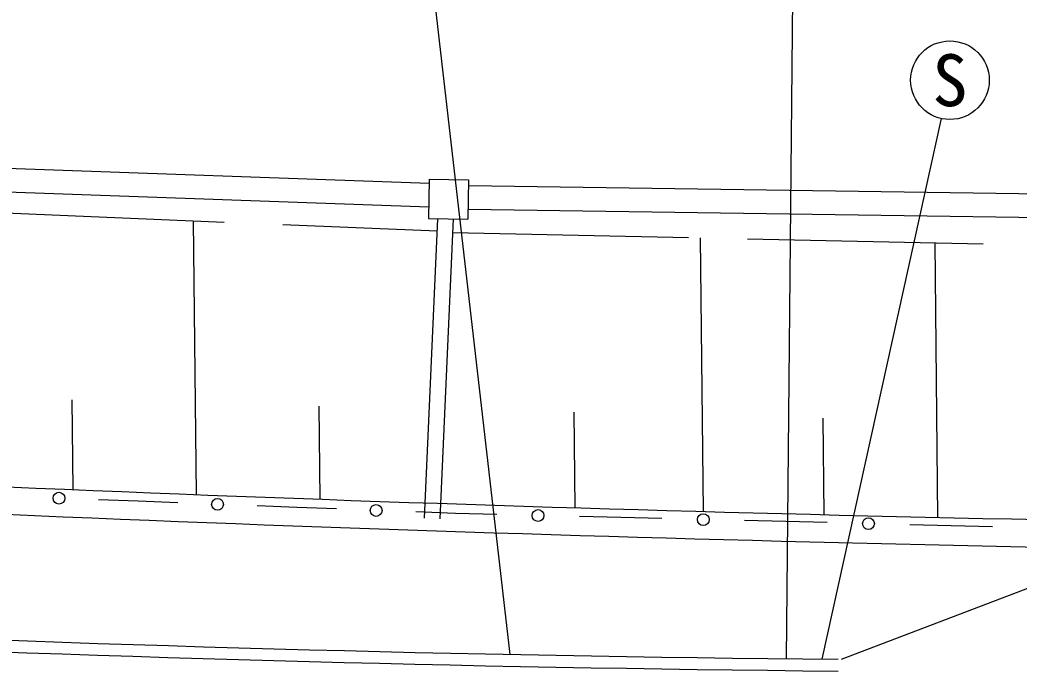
# Model space of a CAD drawing. Units: millimetres, scale not verified. Extents: x 40000 to 680000, y 20000 to 380000.
# Drawn here: x 351605 to 377031, y 278106 to 294670 of the extents above; entities that cross this region are included whole.
import ezdxf
from ezdxf.enums import TextEntityAlignment as Align

# ---------------------------------------------------------------- set-up
doc = ezdxf.new("R2010")
doc.units = ezdxf.units.MM
doc.header["$LTSCALE"] = 1000
doc.linetypes.add('DASHED', pattern=[7.5, 6, -1.5])
for name, color, linetype, lineweight in [('M-BGD', 7, 'Continuous', 25), ('M-BGD-EXST', 7, 'Continuous', 25), ('M-STR-STRC', 7, 'Continuous', 25)]:
    doc.layers.add(name, color=color, linetype=linetype, lineweight=lineweight)
doc.styles.add('ＭＳ ゴシック', font='')
doc.styles.get('ＭＳ ゴシック').set_extended_font_data('MS Gothic')

msp = doc.modelspace()

# ---------------------------------------------------------------- linework, layer by layer
at = {"layer": 'M-BGD'}
for p, q in [((343637, 291174), (362018, 290515)), ((343596, 290575), (362009, 289915)), ((362020, 290618), (362005, 289618)), ((362020, 290618), (363019, 290604)), ((363019, 290604), (363005, 289604)), ((363017, 290456), (382256, 290179)), ((362234, 289615), (361889, 281992)), ((362005, 289618), (363005, 289604)), ((362634, 289609), (362289, 281974)), ((363008, 289856), (382347, 289577)), ((356097, 282595), (356024, 289562)), ((369000, 282164), (368927, 289126)), ((374968, 282015), (374895, 288998)), ((352958, 282721), (352935, 285004)), ((359244, 282476), (359220, 284848)), ((365738, 282259), (365712, 284692)), ((372075, 282083), (372049, 284537)), ((354615, 282424), (353606, 282463)), ((355624, 282385), (354615, 282424)), ((358651, 282269), (357642, 282308)), ((359661, 282230), (358651, 282269)), ((362688, 282114), (361679, 282152)), ((363739, 282088), (362688, 282114)), ((366893, 282010), (365841, 282036)), ((367944, 281984), (366893, 282010)), ((371097, 281907), (370046, 281932)), ((372148, 281881), (371097, 281907)), ((375302, 281803), (374251, 281829)), ((376353, 281777), (375302, 281803)), ((372516, 278406), (379922, 281235))]:
    msp.add_line(p, q, dxfattribs=at)
at = {"layer": 'M-BGD', "linetype": 'DASHED'}
for p, q in [((343310, 290088), (362220, 289306)), ((362619, 289262), (382095, 288844))]:
    msp.add_line(p, q, dxfattribs=at)
at = {"layer": 'M-BGD'}
for centre in [(352597, 282502), (356633, 282346), (360670, 282191), (364790, 282062), (368995, 281958), (373200, 281855)]:
    msp.add_circle(centre, 150, dxfattribs=at)
for centre, radius, start, end in [((400557, 1422198), 1140470, 266.60555, 268.95514), ((400557, 1422198), 1141170, 266.60549, 268.95514), ((379518, 1049271), 770898, 265.20439, 269.47316), ((379518, 1049271), 771198, 265.20428, 269.47316)]:
    msp.add_arc(centre, radius, start, end, dxfattribs=at)
at = {"layer": 'M-BGD-EXST'}
msp.add_line((372025, 278410), (375058, 292161), dxfattribs=at)
msp.add_circle((375273, 293138), 1000, dxfattribs=at)
at = {"layer": 'M-STR-STRC'}
for p, q in [((371331, 302235), (371102, 278419)), ((361394, 301750), (364069, 278528))]:
    msp.add_line(p, q, dxfattribs=at)

# ---------------------------------------------------------------- texts
at = {"layer": 'M-BGD-EXST', "style": 'ＭＳ ゴシック'}
msp.add_text('S', height=1320, dxfattribs=at).set_placement((375273, 293138), align=Align.MIDDLE_CENTER)

doc.saveas('drawing.dxf')
